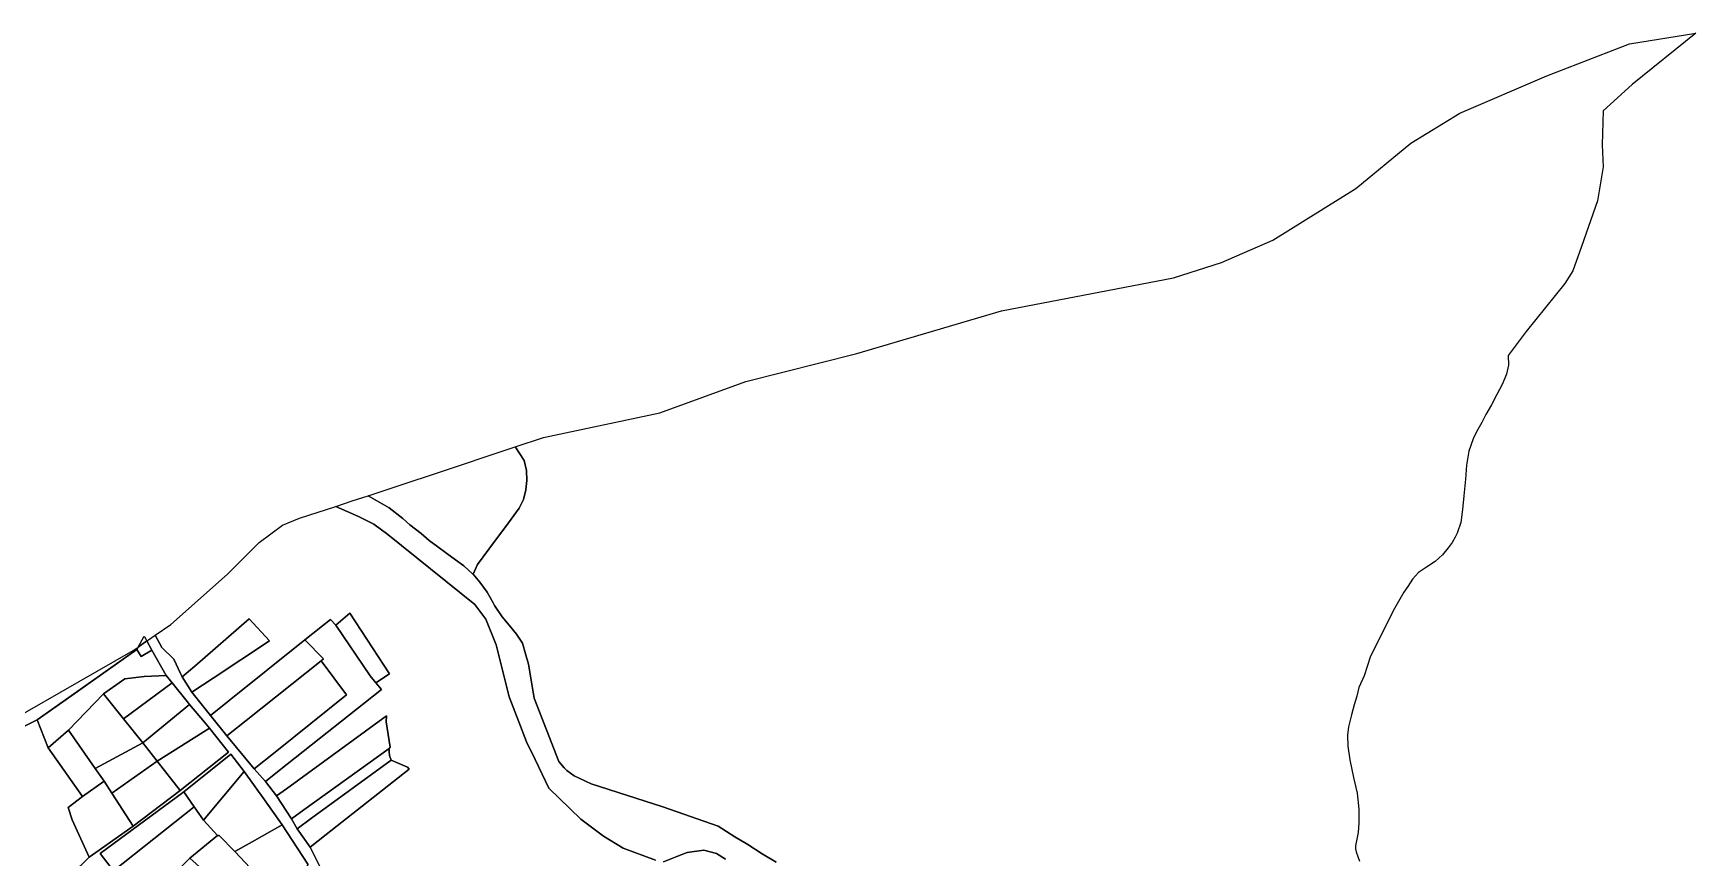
# Model space of a CAD drawing. Extents: x 542555 to 550520, y 1840485 to 1846995.
# Drawn here: x 548382 to 550520, y 1844796 to 1845857 of the extents above; entities that cross this region are included whole.
import ezdxf

# ---------------------------------------------------------------- set-up
doc = ezdxf.new("R2010")
doc.units = 0
doc.layers.add('Level 30', color=7, linetype='Continuous')

msp = doc.modelspace()

# ---------------------------------------------------------------- linework, layer by layer
at = {"layer": 'Level 30'}
for points in [[(549337.36, 1844790.93), (549319.54, 1844801.48), (549301.14, 1844813.58), (549284.21, 1844823.42), (549262.78, 1844837.21), (549191.67, 1844861.79), (549099.73, 1844891.31), (549077.69, 1844901.58), (549068.19, 1844908.42), (549064.94, 1844912.1), (549057.93, 1844920.23), (549026.21, 1845001.58), (549018.82, 1845045.34), (549015.27, 1845058.72), (549011.28, 1845072.46), (549003.52, 1845083.75), (548994.06, 1845095.65), (548985.14, 1845106.4), (548975.41, 1845120.7), (548973.57, 1845124.35), (548965.76, 1845137.85), (548956.16, 1845150.96), (548947.63, 1845160.98), (548953.51, 1845173.69), (548967.92, 1845193.16), (548993.25, 1845227.25), (549006.96, 1845245.84), (549012.58, 1845257.02), (549015.63, 1845269.52), (549016.71, 1845281.41), (549016.24, 1845294.53), (549013.18, 1845307.16), (549002.34, 1845324.18), (549001.92, 1845324.72), (549038.35, 1845336.94), (549187.93, 1845368.7), (549298.52, 1845408.66), (549441.39, 1845444.73), (549627.2, 1845499.86), (549848.5, 1845542.2), (549910.47, 1845561.73), (549976.5, 1845590.64), (550083.26, 1845657), (550153.76, 1845715.45), (550217.01, 1845753.87), (550328.78, 1845801.68), (550435.19, 1845843.14), (550520.36, 1845856.6), (550438.4, 1845790.56), (550401.25, 1845756.76), (550399.82, 1845713.32), (550401.47, 1845685.05), (550393.86, 1845641), (550373.2, 1845582.26), (550362.33, 1845551.25), (550352.01, 1845534.94), (550302.39, 1845473.13), (550279.15, 1845442.43), (550279.36, 1845429.91), (550277.03, 1845418.32), (550271.25, 1845405.12), (550264.44, 1845392.01), (550257.85, 1845378.72), (550250.55, 1845366.37), (550245.25, 1845356.06), (550238.13, 1845343.92), (550234.06, 1845335.17), (550228.37, 1845319.35), (550225.35, 1845301.41), (550224.19, 1845283.07), (550222.15, 1845261.8), (550220.28, 1845244.39), (550218.37, 1845227.39), (550213.42, 1845213.88), (550210.99, 1845208.55), (550206.92, 1845201.61), (550201.83, 1845194.76), (550194.75, 1845185.87), (550185, 1845177.28), (550173.88, 1845170.15), (550163.55, 1845163.11), (550156.02, 1845154.57), (550150, 1845145.19), (550144.73, 1845138.12), (550132.8, 1845116.74), (550124.04, 1845099.37), (550101.46, 1845054.12), (550093.83, 1845030.4), (550087.03, 1845015.47), (550084.25, 1845004.23), (550080.86, 1844993.12), (550077.69, 1844980.02), (550073.55, 1844964.78), (550072.56, 1844953.95), (550072.72, 1844940.01), (550075.33, 1844922.3), (550080.31, 1844899.8), (550084.84, 1844879.48), (550086.8, 1844858.67), (550086.92, 1844841.48), (550085.93, 1844828.83), (550082.81, 1844811.69), (550082.65, 1844807.82), (550083.5, 1844803.88), (550087.7, 1844791.81)], [(549182.29, 1844793.22), (549140.79, 1844808.79), (549115.53, 1844824.17), (549086.47, 1844846.22), (549045.1, 1844885.73), (549027.53, 1844922.66), (549016.23, 1844945.5), (549006.43, 1844971.15), (548994.25, 1845003.43), (548977.15, 1845070.22), (548963.91, 1845102.98), (548949.81, 1845121.85), (548855.46, 1845197.73), (548838.03, 1845211.97), (548819.89, 1845225.32), (548800.11, 1845235.24), (548771.1, 1845248.19), (548792.28, 1845255.15), (548812.67, 1845261.85), (548839.52, 1845246.4), (548857.3, 1845232.6), (548866.31, 1845224.7), (548880.79, 1845213.17), (548891.13, 1845204.2), (548902.18, 1845196.13), (548914.08, 1845187.75), (548925.13, 1845179.67), (548935.74, 1845171.96), (548947.51, 1845161.13), (548947.63, 1845160.98), (548956.16, 1845150.96), (548965.76, 1845137.85), (548973.57, 1845124.35), (548975.41, 1845120.7), (548985.14, 1845106.4), (548994.06, 1845095.65), (549003.52, 1845083.75), (549011.28, 1845072.46), (549015.27, 1845058.72), (549018.82, 1845045.34), (549026.21, 1845001.58), (549057.93, 1844920.23), (549064.94, 1844912.1), (549068.19, 1844908.42), (549077.69, 1844901.58), (549099.73, 1844891.31), (549191.67, 1844861.79), (549262.78, 1844837.21), (549284.21, 1844823.42), (549301.14, 1844813.58), (549319.54, 1844801.48), (549337.36, 1844790.93)], [(548750.2, 1844786.08), (548737.99, 1844810.13), (548758.6315, 1844826.298), (548865.62, 1844910.1), (548863.27, 1844912.86), (548842.24, 1844921.86), (548840.1, 1844928), (548839.8, 1844932.83), (548839.74, 1844936.71), (548840.86, 1844938.73), (548835.82, 1844971.27), (548836.2, 1844979.08), (548707.51, 1844885.1406), (548694.81, 1844875.87), (548680.5, 1844894.62), (548698.2189, 1844908.6273), (548829.78, 1845012.63), (548822.43, 1845021.47), (548840.33, 1845033.04), (548789.17, 1845110.7), (548771.19, 1845095.53), (548764.21, 1845102.82), (548731.33, 1845076.52), (548633.9797, 1844998.667), (548609.95, 1844979.45), (548585.8, 1845009.18), (548613.2951, 1845027.3344), (548685.94, 1845075.3), (548659.8, 1845103.64), (548589.7719, 1845042.8612), (548573.64, 1845028.86), (548571.5379, 1845033.3052), (548562.91, 1845051.55), (548547.4, 1845066.58), (548538.9421, 1845082.6666), (548558.69, 1845096.4), (548593.2159, 1845126.9564), (548593.22, 1845126.96), (548632.41, 1845161.62), (548672.39, 1845201.66), (548702.55, 1845224.12), (548724.61, 1845232.91), (548771.1, 1845248.19), (548800.11, 1845235.24), (548819.89, 1845225.32), (548838.03, 1845211.97), (548855.46, 1845197.73), (548949.81, 1845121.85), (548963.91, 1845102.98), (548977.15, 1845070.22), (548994.25, 1845003.43), (549006.43, 1844971.15), (549016.23, 1844945.5), (549027.53, 1844922.66), (549045.1, 1844885.73), (549086.47, 1844846.22), (549115.53, 1844824.17), (549140.79, 1844808.79), (549182.29, 1844793.22)], [(548409.08, 1844753.36), (548453.73, 1844797.1), (548462.5, 1844803.14), (548510.39, 1844836.87), (548570.7, 1844882.88), (548633.27, 1844932.09), (548608.43, 1844963.15), (548601.9892, 1844970.822), (548582.9, 1844993.56), (548581.5057, 1844995.3066), (548560.77, 1845021.28), (548553.06, 1845030.93), (548534.59, 1845063.43), (548528.0929, 1845075.13), (548529.66, 1845076.22), (548530.37, 1845076.71), (548534.47, 1845079.56), (548534.59, 1845079.64), (548538.9421, 1845082.6666), (548547.4, 1845066.58), (548562.91, 1845051.55), (548571.5379, 1845033.3052), (548573.64, 1845028.86), (548585.8, 1845009.18), (548609.95, 1844979.45), (548630.72, 1844953.21), (548666.11, 1844910.74), (548680.5, 1844894.62), (548694.81, 1844875.87), (548714.12, 1844846.6), (548721.56, 1844833.79), (548737.99, 1844810.13), (548750.2, 1844786.08)], [(548270.3579, 1844916.3852), (548387.16, 1844973.96), (548401.13, 1844937.68), (548445.18, 1844875.36), (548426.84, 1844860.87), (548431.92, 1844845.03), (548453.73, 1844797.1), (548409.08, 1844753.36), (548415.88, 1844748.44), (548410.89, 1844740.61), (548412.83, 1844737.5), (548391.33, 1844714.56), (548401.62, 1844705.17), (548386.25, 1844690.91), (548357.63, 1844711.41)], [(549272.56, 1844794.53), (549260.98, 1844801.94), (549244.69, 1844806.17), (549222.94, 1844803.1), (549209.73, 1844797.95), (549192.44, 1844791.33)], [(549192.44, 1844791.33), (549209.73, 1844797.95), (549222.94, 1844803.1), (549244.69, 1844806.17), (549260.98, 1844801.94), (549272.56, 1844794.53)]]:
    msp.add_lwpolyline(points, dxfattribs=at)
for points in [[(548953.51, 1845173.69), (548947.63, 1845160.98), (548947.51, 1845161.13), (548935.74, 1845171.96), (548925.13, 1845179.67), (548914.08, 1845187.75), (548902.18, 1845196.13), (548891.13, 1845204.2), (548880.79, 1845213.17), (548866.31, 1845224.7), (548857.3, 1845232.6), (548839.52, 1845246.4), (548812.67, 1845261.85), (548861.71, 1845277.97), (548896.84, 1845289.46), (549001.92, 1845324.72), (549002.34, 1845324.18), (549013.18, 1845307.16), (549016.24, 1845294.53), (549016.71, 1845281.41), (549015.63, 1845269.52), (549012.58, 1845257.02), (549006.96, 1845245.84), (548993.25, 1845227.25), (548967.92, 1845193.16)], [(548840.33, 1845033.04), (548822.43, 1845021.47), (548815.2, 1845030.18), (548771.19, 1845095.53), (548789.17, 1845110.7)], [(548613.2951, 1845027.3344), (548585.8, 1845009.18), (548573.64, 1845028.86), (548589.7719, 1845042.8612), (548659.8, 1845103.64), (548685.94, 1845075.3)], [(548698.2189, 1844908.6273), (548680.5, 1844894.62), (548666.11, 1844910.74), (548693.0992, 1844932.3632), (548784.76, 1845005.8), (548752.3, 1845049.55), (548755.46, 1845052.05), (548731.33, 1845076.52), (548764.21, 1845102.82), (548771.19, 1845095.53), (548815.2, 1845030.18), (548822.43, 1845021.47), (548829.78, 1845012.63)], [(548516.8865, 1845067.3358), (548515.04, 1845064.05), (548424.12, 1845000), (548387.16, 1844973.96), (548270.3579, 1844916.3852), (548135.5397, 1844849.9297), (548227.57, 1844899.8), (548266.42, 1844922.67), (548281.7, 1844931.66), (548510.25, 1845062.72)], [(548515.04, 1845064.05), (548387.16, 1844973.96), (548424.12, 1845000)], [(548499.62, 1845026.29), (548472.31, 1845007.21), (548427.22, 1844960.53), (548401.13, 1844937.68), (548387.16, 1844973.96), (548515.04, 1845064.05), (548520.54, 1845055.31), (548534.59, 1845063.43), (548553.06, 1845030.93), (548524.73, 1845029.68)], [(548528.0929, 1845075.13), (548534.59, 1845063.43), (548520.54, 1845055.31), (548515.04, 1845064.05), (548516.8865, 1845067.3358)], [(548524.7, 1845081.24), (548528.0929, 1845075.13), (548516.8865, 1845067.3358)], [(548755.46, 1845052.05), (548752.3, 1845049.55), (548655.7769, 1844973.0651), (548630.72, 1844953.21), (548609.95, 1844979.45), (548633.9797, 1844998.667), (548731.33, 1845076.52)], [(548693.0992, 1844932.3632), (548666.11, 1844910.74), (548630.72, 1844953.21), (548655.7769, 1844973.0651), (548752.3, 1845049.55), (548784.76, 1845005.8)], [(548560.77, 1845021.28), (548498.13, 1844975.03), (548472.31, 1845007.21), (548499.62, 1845026.29), (548524.73, 1845029.68), (548553.06, 1845030.93)], [(548582.8379, 1844993.5087), (548523, 1844944.08), (548498.13, 1844975.03), (548560.77, 1845021.28), (548581.5057, 1844995.3066), (548582.9, 1844993.56)], [(548498.13, 1844975.03), (548523, 1844944.08), (548461.72, 1844910.97), (548427.22, 1844960.53), (548472.31, 1845007.21)], [(548601.9892, 1844970.822), (548608.43, 1844963.15), (548541.18, 1844920.42), (548523, 1844944.08), (548582.8379, 1844993.5087), (548582.9, 1844993.56)], [(548840.86, 1844938.73), (548839.74, 1844936.71), (548730.1729, 1844858.1151), (548714.12, 1844846.6), (548694.81, 1844875.87), (548707.51, 1844885.1406), (548836.2, 1844979.08), (548835.82, 1844971.27)], [(548461.72, 1844910.97), (548472.98, 1844894.8), (548445.18, 1844875.36), (548401.13, 1844937.68), (548427.22, 1844960.53)], [(548633.27, 1844932.09), (548570.7, 1844882.88), (548541.18, 1844920.42), (548608.43, 1844963.15)], [(548523, 1844944.08), (548541.18, 1844920.42), (548483.13, 1844879.24), (548472.98, 1844894.8), (548461.72, 1844910.97)], [(548739.8469, 1844847.1354), (548721.56, 1844833.79), (548714.12, 1844846.6), (548730.1729, 1844858.1151), (548839.74, 1844936.71), (548839.8, 1844932.83), (548840.1, 1844928), (548842.24, 1844921.86)], [(548734.97, 1844788.12), (548702.18, 1844838.56), (548679.3668, 1844870.7611), (548653.36, 1844907.47), (548636.21, 1844929.6), (548575.47, 1844881.23), (548468.13, 1844801.94), (548485.27, 1844779.53), (548520.91, 1844732.64), (548542.43, 1844707.13), (548572.4666, 1844674.0329), (548593.3498, 1844651.0219), (548594.74, 1844649.49), (548599.46, 1844653.44), (548630.89, 1844687.79), (548663.55, 1844724.07), (548690.69, 1844750.2), (548691.61, 1844750.83), (548704.41, 1844760.51), (548723.25, 1844773.54), (548727.43, 1844777.55), (548732.595, 1844783.6728), (548734.71, 1844786.18)], [(548541.18, 1844920.42), (548570.7, 1844882.88), (548510.39, 1844836.87), (548483.13, 1844879.24)], [(548653.36, 1844907.47), (548600.74, 1844844.89), (548589.06, 1844861.69), (548575.47, 1844881.23), (548636.21, 1844929.6)], [(548758.6315, 1844826.298), (548737.99, 1844810.13), (548721.56, 1844833.79), (548739.8469, 1844847.1354), (548842.24, 1844921.86), (548863.27, 1844912.86), (548865.62, 1844910.1)], [(548483.13, 1844879.24), (548510.39, 1844836.87), (548462.5, 1844803.14), (548453.73, 1844797.1), (548431.92, 1844845.03), (548426.84, 1844860.87), (548445.18, 1844875.36), (548472.98, 1844894.8)], [(548679.3668, 1844870.7611), (548702.18, 1844838.56), (548663.566, 1844816.904), (548641.11, 1844804.31), (548621.25, 1844825.19), (548618.96, 1844825.2), (548600.74, 1844844.89), (548653.36, 1844907.47)], [(548575.47, 1844881.23), (548589.06, 1844861.69), (548485.27, 1844779.53), (548468.13, 1844801.94)], [(548600.74, 1844844.89), (548618.96, 1844825.2), (548583.43, 1844795.73), (548547.15, 1844759.24), (548520.91, 1844732.64), (548485.27, 1844779.53), (548589.06, 1844861.69)], [(548702.18, 1844838.56), (548734.97, 1844788.12), (548734.71, 1844786.18), (548732.595, 1844783.6728), (548727.43, 1844777.55), (548723.25, 1844773.54), (548704.41, 1844760.51), (548691.61, 1844750.83), (548689.2991, 1844753.4391), (548686.34, 1844756.78), (548667.355, 1844776.7304), (548641.11, 1844804.31), (548663.566, 1844816.904)], [(548641.11, 1844804.31), (548667.355, 1844776.7304), (548686.34, 1844756.78), (548689.2991, 1844753.4391), (548691.61, 1844750.83), (548690.69, 1844750.2), (548663.55, 1844724.07), (548660.9588, 1844726.3876), (548640.0408, 1844745.0968), (548583.43, 1844795.73), (548618.96, 1844825.2), (548621.25, 1844825.19)]]:
    msp.add_lwpolyline(points, close=True, dxfattribs=at)

doc.saveas('drawing.dxf')
